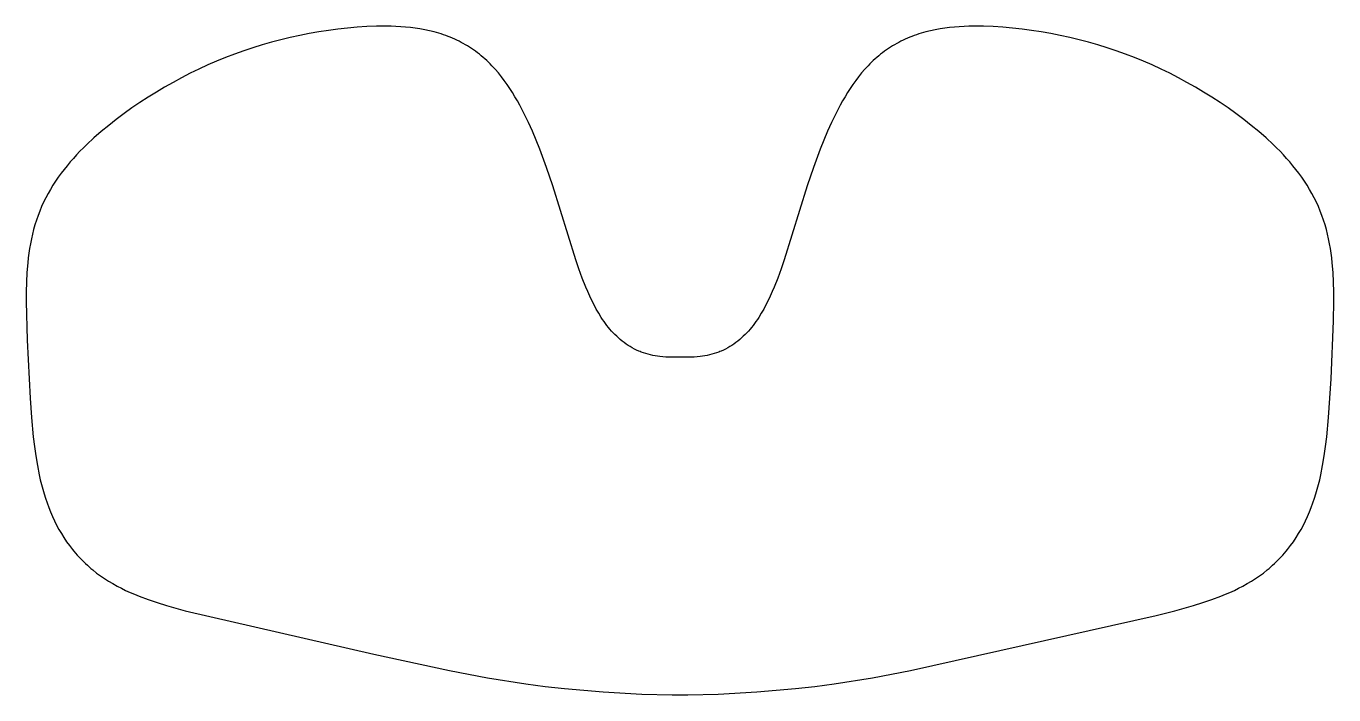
# Model space of a CAD drawing. Header units: millimetres. Extents: x 585 to 743, y 20 to 100.
import ezdxf

# ---------------------------------------------------------------- set-up
doc = ezdxf.new("R2010")
doc.units = ezdxf.units.MM
doc.header["$MEASUREMENT"] = 0
doc.layers.add('88A$agujero', color=18, linetype='Continuous', true_color=0x000000)

msp = doc.modelspace()

# ---------------------------------------------------------------- linework, layer by layer
at = {"layer": '88A$agujero'}
for points in [[(663.04, 60.34), (662.67, 60.34), (662.3, 60.36), (661.94, 60.39), (661.57, 60.43), (661.28, 60.47), (660.99, 60.52), (660.71, 60.57), (660.42, 60.64), (660.14, 60.71), (659.86, 60.79), (659.58, 60.88), (659.3, 60.98), (659.17, 61.04), (659.03, 61.09), (658.76, 61.21), (658.5, 61.34), (658.24, 61.48), (657.98, 61.63), (657.73, 61.78), (657.49, 61.94), (657.25, 62.12), (657.02, 62.29), (656.79, 62.48), (656.57, 62.68), (656.35, 62.88), (656.14, 63.08), (655.93, 63.29), (655.74, 63.51), (655.54, 63.73), (655.35, 63.96), (655.17, 64.19), (654.99, 64.43), (654.82, 64.67), (654.65, 64.91), (654.49, 65.16), (654.18, 65.66), (653.89, 66.17), (653.61, 66.69), (653.34, 67.21), (653.09, 67.75), (652.85, 68.28), (652.62, 68.82), (652.18, 69.91), (651.79, 71.02), (651.41, 72.13), (648.62, 81.09), (647.86, 83.31), (647.05, 85.51), (646.62, 86.59), (646.17, 87.67), (645.69, 88.74), (645.18, 89.8), (644.64, 90.83), (644.35, 91.35), (644.06, 91.85), (643.76, 92.35), (643.44, 92.84), (643.11, 93.33), (642.77, 93.8), (642.42, 94.27), (642.05, 94.73), (641.67, 95.17), (641.47, 95.39), (641.27, 95.6), (641.07, 95.81), (640.86, 96.02), (640.65, 96.22), (640.43, 96.42), (640.21, 96.61), (639.99, 96.8), (639.76, 96.98), (639.53, 97.16), (639.3, 97.34), (639.06, 97.51), (638.82, 97.67), (638.58, 97.83), (638.33, 97.99), (638.08, 98.14), (637.82, 98.28), (637.57, 98.42), (637.31, 98.56), (637.04, 98.69), (636.78, 98.81), (636.51, 98.93), (636.24, 99.04), (635.97, 99.15), (635.69, 99.25), (635.42, 99.35), (635.14, 99.44), (634.86, 99.53), (634.3, 99.69), (633.73, 99.83), (633.16, 99.95), (632.58, 100.05), (632, 100.14), (631.42, 100.22), (630.84, 100.28), (630.26, 100.32), (629.67, 100.35), (629.09, 100.38), (628.5, 100.39), (627.33, 100.38), (626.16, 100.34), (625, 100.26), (623.83, 100.16), (622.67, 100.02), (621.51, 99.87), (620.35, 99.69), (619.2, 99.48), (618.05, 99.25), (616.91, 99), (615.77, 98.73), (614.64, 98.43), (613.51, 98.11), (612.39, 97.77), (611.28, 97.4), (610.18, 97.01), (609.09, 96.59), (608, 96.15), (606.93, 95.69), (605.87, 95.2), (604.81, 94.68), (603.77, 94.15), (602.75, 93.59), (601.73, 93.01), (600.73, 92.4), (599.73, 91.79), (598.75, 91.15), (597.78, 90.49), (596.83, 89.81), (595.89, 89.11), (594.97, 88.39), (594.06, 87.65), (593.18, 86.88), (592.33, 86.08), (591.91, 85.67), (591.5, 85.26), (591.1, 84.83), (590.7, 84.4), (590.32, 83.96), (589.94, 83.51), (589.58, 83.05), (589.22, 82.59), (588.88, 82.11), (588.55, 81.63), (588.23, 81.14), (587.93, 80.64), (587.64, 80.13), (587.36, 79.61), (587.1, 79.09), (586.86, 78.56), (586.64, 78.02), (586.43, 77.47), (586.24, 76.92), (586.06, 76.36), (585.9, 75.79), (585.76, 75.23), (585.63, 74.66), (585.52, 74.08), (585.42, 73.51), (585.33, 72.93), (585.26, 72.35), (585.19, 71.77), (585.09, 70.6), (585.03, 69.43), (585, 68.26), (585, 67.09), (585.14, 62.41), (585.47, 55.4), (585.63, 53.06), (585.85, 50.73), (585.99, 49.57), (586.15, 48.41), (586.35, 47.26), (586.58, 46.11), (586.71, 45.54), (586.85, 44.97), (587, 44.41), (587.16, 43.84), (587.34, 43.29), (587.53, 42.73), (587.73, 42.18), (587.95, 41.64), (588.18, 41.1), (588.42, 40.57), (588.68, 40.05), (588.96, 39.53), (589.25, 39.02), (589.56, 38.53), (589.89, 38.04), (590.23, 37.57), (590.59, 37.1), (590.77, 36.88), (590.96, 36.65), (591.15, 36.43), (591.35, 36.22), (591.55, 36), (591.75, 35.79), (591.96, 35.59), (592.17, 35.39), (592.39, 35.19), (592.61, 34.99), (592.83, 34.8), (593.05, 34.62), (593.51, 34.25), (593.99, 33.91), (594.47, 33.58), (594.96, 33.27), (595.47, 32.97), (595.98, 32.68), (596.5, 32.41), (597.02, 32.16), (597.56, 31.91), (598.09, 31.68), (598.64, 31.46), (599.73, 31.05), (600.84, 30.67), (601.95, 30.32), (603.08, 29.99), (604.21, 29.68), (627.02, 24.43), (636.16, 22.45), (640.76, 21.57), (645.39, 20.84), (647.71, 20.54), (650.03, 20.28), (654.7, 19.88), (659.37, 19.62), (663.04, 19.52)], [(664.96, 19.52), (668.63, 19.62), (673.3, 19.88), (677.97, 20.28), (680.29, 20.54), (682.61, 20.84), (687.24, 21.57), (691.84, 22.45), (721.52, 29.13), (723.79, 29.68), (724.92, 29.99), (726.05, 30.32), (727.16, 30.67), (728.27, 31.05), (729.36, 31.46), (729.91, 31.68), (730.44, 31.91), (730.98, 32.16), (731.5, 32.41), (732.02, 32.68), (732.53, 32.97), (733.04, 33.27), (733.53, 33.58), (734.01, 33.91), (734.49, 34.25), (734.95, 34.62), (735.17, 34.8), (735.39, 34.99), (735.61, 35.19), (735.83, 35.39), (736.04, 35.59), (736.25, 35.79), (736.45, 36), (736.65, 36.22), (736.85, 36.43), (737.04, 36.65), (737.23, 36.88), (737.41, 37.1), (737.77, 37.57), (738.11, 38.04), (738.44, 38.53), (738.75, 39.02), (739.04, 39.53), (739.32, 40.05), (739.58, 40.57), (739.82, 41.1), (740.05, 41.64), (740.27, 42.18), (740.47, 42.73), (740.66, 43.29), (740.84, 43.84), (741, 44.41), (741.15, 44.97), (741.29, 45.54), (741.42, 46.11), (741.65, 47.26), (741.85, 48.41), (742.01, 49.57), (742.15, 50.73), (742.37, 53.06), (742.66, 57.73), (742.95, 64.75), (743, 67.09), (743, 68.26), (742.97, 69.43), (742.91, 70.6), (742.81, 71.77), (742.74, 72.35), (742.67, 72.93), (742.58, 73.51), (742.48, 74.08), (742.37, 74.66), (742.24, 75.23), (742.1, 75.79), (741.94, 76.36), (741.76, 76.92), (741.57, 77.47), (741.36, 78.02), (741.14, 78.56), (740.9, 79.09), (740.64, 79.61), (740.36, 80.13), (740.07, 80.64), (739.77, 81.14), (739.45, 81.63), (739.12, 82.11), (738.78, 82.59), (738.42, 83.05), (738.06, 83.51), (737.68, 83.96), (737.3, 84.4), (736.9, 84.83), (736.5, 85.26), (736.09, 85.67), (735.67, 86.08), (734.82, 86.88), (733.94, 87.65), (733.03, 88.39), (732.11, 89.11), (731.17, 89.81), (730.22, 90.49), (729.25, 91.15), (728.27, 91.79), (727.27, 92.4), (726.27, 93.01), (725.25, 93.59), (724.23, 94.15), (723.19, 94.68), (722.13, 95.2), (721.07, 95.69), (720, 96.15), (718.91, 96.59), (717.82, 97.01), (716.72, 97.4), (715.61, 97.77), (714.49, 98.11), (713.36, 98.43), (712.23, 98.73), (711.09, 99), (709.95, 99.25), (708.8, 99.48), (707.65, 99.69), (706.49, 99.87), (705.33, 100.02), (704.17, 100.16), (703, 100.26), (701.84, 100.34), (700.67, 100.38), (699.5, 100.39), (698.91, 100.38), (698.33, 100.35), (697.74, 100.32), (697.16, 100.28), (696.58, 100.22), (696, 100.14), (695.42, 100.05), (694.84, 99.95), (694.27, 99.83), (693.7, 99.69), (693.14, 99.53), (692.86, 99.44), (692.58, 99.35), (692.31, 99.25), (692.03, 99.15), (691.76, 99.04), (691.49, 98.93), (691.22, 98.81), (690.96, 98.69), (690.69, 98.56), (690.43, 98.42), (690.18, 98.28), (689.92, 98.14), (689.67, 97.99), (689.42, 97.83), (689.18, 97.67), (688.94, 97.51), (688.7, 97.34), (688.47, 97.16), (688.24, 96.98), (688.01, 96.8), (687.79, 96.61), (687.57, 96.42), (687.35, 96.22), (687.14, 96.02), (686.93, 95.81), (686.73, 95.6), (686.53, 95.39), (686.33, 95.17), (685.95, 94.73), (685.58, 94.27), (685.23, 93.8), (684.89, 93.33), (684.56, 92.84), (684.24, 92.35), (683.94, 91.85), (683.65, 91.35), (683.36, 90.83), (682.82, 89.8), (682.31, 88.74), (681.83, 87.67), (681.38, 86.59), (680.95, 85.51), (680.14, 83.31), (679.38, 81.09), (676.59, 72.13), (676.21, 71.02), (675.82, 69.91), (675.38, 68.82), (675.15, 68.28), (674.91, 67.75), (674.66, 67.21), (674.39, 66.69), (674.11, 66.17), (673.82, 65.66), (673.51, 65.16), (673.35, 64.91), (673.18, 64.67), (673.01, 64.43), (672.83, 64.19), (672.65, 63.96), (672.46, 63.73), (672.26, 63.51), (672.07, 63.29), (671.86, 63.08), (671.65, 62.88), (671.43, 62.68), (671.21, 62.48), (670.98, 62.29), (670.75, 62.12), (670.51, 61.94), (670.27, 61.78), (670.02, 61.63), (669.76, 61.48), (669.5, 61.34), (669.24, 61.21), (668.97, 61.09), (668.83, 61.04), (668.7, 60.98), (668.42, 60.88), (668.14, 60.79), (667.86, 60.71), (667.58, 60.64), (667.29, 60.57), (667.01, 60.52), (666.72, 60.47), (666.43, 60.43), (666.06, 60.39), (665.7, 60.36), (665.33, 60.34), (664.96, 60.34)], [(664.96, 60.34), (663.04, 60.34)], [(663.04, 19.52), (664.96, 19.52)]]:
    msp.add_lwpolyline(points, dxfattribs=at)

doc.saveas('drawing.dxf')
